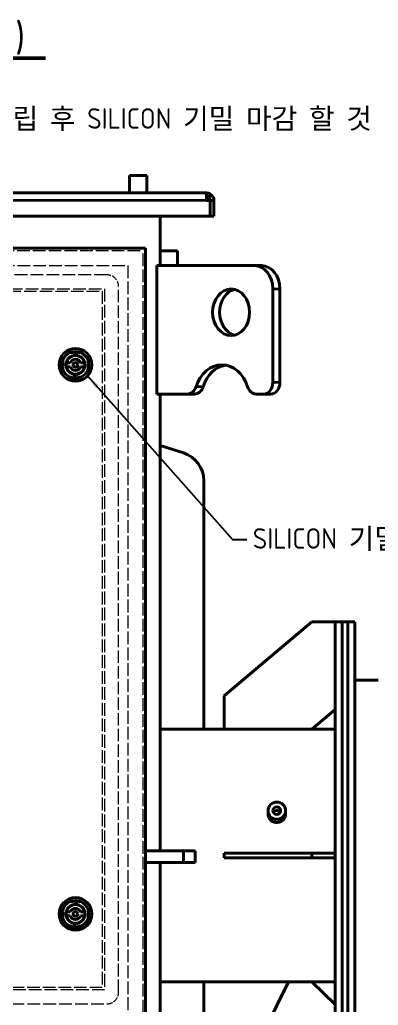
# Model space of a CAD drawing. Header units: millimetres. Extents: x 0 to 5945, y 0 to 4205.
# Drawn here: x 4939 to 5246, y 1666 to 2509 of the extents above; entities that cross this region are included whole.
import ezdxf

# ---------------------------------------------------------------- set-up
doc = ezdxf.new("R2010")
doc.units = ezdxf.units.MM
doc.header["$LTSCALE"] = 5
doc.linetypes.add('DASHED', pattern=[0.2067, 0.1654, -0.0413])
for name, color, linetype, lineweight in [('가려진 것(ISO)', 2, 'DASHED', 18), ('가시적인 것(ISO)', 3, 'Continuous', 40), ('가시적인 좁은 것(ISO)', 3, 'Continuous', 35), ('기호(ISO)', 5, 'Continuous', 25)]:
    doc.layers.add(name, color=color, linetype=linetype, lineweight=lineweight)
doc.styles.add('치수 텍스트_PSTEK_POSCO', font='isocp.shx')
doc.styles.add('텍스트 스타일513', font='isocp.shx')
doc.dimstyles.new('치수_PSTEK_POSCO$7', dxfattribs={"dimscale": 5, "dimtxt": 3.5, "dimasz": 2.5, "dimexe": 2, "dimexo": 2.5, "dimgap": 1, "dimtad": 1, "dimrnd": 1e-08, "dimdsep": 46, "dimtxsty": '치수 텍스트_PSTEK_POSCO', "dimcen": 0.09, "dimdle": 10, "dimclrd": 7, "dimclre": 7, "dimclrt": 2, "dimadec": 1, "dimazin": 2, "dimtfac": 1, "dimtmove": 0, "dimatfit": 3, "dimfxl": 0, "dimtolj": 1, "dimlwd": -1, "dimlwe": -1, "dimarcsym": 0})

msp = doc.modelspace()

# ---------------------------------------------------------------- linework, layer by layer
at = {"layer": '가려진 것(ISO)', "ltscale": 13.050004}
msp.add_line((4518.874, 2311.721), (5044.874, 2311.721), dxfattribs=at)
at = {"layer": '가려진 것(ISO)', "ltscale": 13.151269}
msp.add_line((5044.874, 1645.721), (5044.874, 2311.721), dxfattribs=at)
at = {"layer": '가려진 것(ISO)', "ltscale": 13.075485}
msp.add_line((4531.874, 2298.721), (5031.874, 2298.721), dxfattribs=at)
at = {"layer": '가려진 것(ISO)', "ltscale": 13.175637}
msp.add_line((5031.874, 2298.721), (5031.874, 1658.721), dxfattribs=at)
at = {"layer": '가려진 것(ISO)', "ltscale": 13.204701}
for p, q in [((5013.874, 2290.721), (4549.874, 2290.721)), ((4549.874, 1666.721), (5013.874, 1666.721))]:
    msp.add_line(p, q, dxfattribs=at)
at = {"layer": '가려진 것(ISO)', "ltscale": 13.090868}
for p, q in [((4551.874, 2278.721), (5011.874, 2278.721)), ((5011.874, 1678.721), (4551.874, 1678.721))]:
    msp.add_line(p, q, dxfattribs=at)
at = {"layer": '가려진 것(ISO)', "ltscale": 13.194353}
msp.add_line((5011.874, 2278.721), (5011.874, 1678.721), dxfattribs=at)
at = {"layer": '가려진 것(ISO)', "ltscale": 12.987153}
msp.add_line((5023.874, 1676.721), (5023.874, 2280.721), dxfattribs=at)
at = {"layer": '가려진 것(ISO)', "ltscale": 12.977034}
for p, q in [((4553.874, 2276.721), (5009.874, 2276.721)), ((5009.874, 1680.721), (4553.874, 1680.721))]:
    msp.add_line(p, q, dxfattribs=at)
at = {"layer": '가려진 것(ISO)', "ltscale": 13.10639}
msp.add_line((5009.874, 2276.721), (5009.874, 1680.721), dxfattribs=at)
at = {"layer": '가려진 것(ISO)', "ltscale": 3.491266}
for p, q in [((4982.291, 2223.721), (4991.456, 2223.721)), ((4976.874, 2209.139), (4976.874, 2218.304)), ((4996.874, 2218.304), (4996.874, 2209.139)), ((4991.456, 2203.721), (4982.291, 2203.721)), ((4976.874, 1739.139), (4976.874, 1748.304)), ((4982.291, 1753.721), (4991.456, 1753.721)), ((4996.874, 1748.304), (4996.874, 1739.139)), ((4991.456, 1733.721), (4982.291, 1733.721))]:
    msp.add_line(p, q, dxfattribs=at)
at = {"layer": '가려진 것(ISO)', "ltscale": 5.983681}
for centre, start, end in [((5013.874, 2280.721), 0, 90), ((5013.874, 1676.721), 270, 0)]:
    msp.add_arc(centre, 10, start, end, dxfattribs=at)
at = {"layer": '가려진 것(ISO)', "ltscale": 2.98089}
for centre, start, end in [((4986.874, 2213.721), 114.619977, 155.380023), ((4986.874, 2213.721), 24.619977, 65.380023), ((4986.874, 2213.721), 204.619977, 245.380023), ((4986.874, 2213.721), 294.619977, 335.380023), ((4986.874, 1743.721), 114.619977, 155.380023), ((4986.874, 1743.721), 24.619977, 65.380023), ((4986.874, 1743.721), 204.619977, 245.380023), ((4986.874, 1743.721), 294.619977, 335.380023)]:
    msp.add_arc(centre, 11, start, end, dxfattribs=at)
at = {"layer": '가시적인 것(ISO)'}
for p, q in [((5048.074, 2375.921), (5033.074, 2375.921)), ((5033.074, 2360.921), (5033.074, 2375.921)), ((5048.074, 2360.921), (5048.074, 2375.921)), ((4464.574, 2360.921), (5099.174, 2360.921)), ((5099.174, 2357.721), (5099.174, 2360.921)), ((5099.174, 2357.721), (5099.374, 2357.721)), ((5099.174, 2354.521), (5099.174, 2357.721)), ((5102.274, 2354.521), (5099.174, 2354.521)), ((5099.374, 2357.721), (5099.374, 2354.521)), ((5102.274, 2354.521), (5102.274, 2340.921)), ((5102.374, 2354.521), (5105.574, 2354.521)), ((5102.374, 2340.921), (5102.374, 2354.521)), ((5105.574, 2354.521), (5105.574, 2340.921)), ((5102.274, 2340.921), (4461.474, 2340.921)), ((5059.374, 2298.721), (5059.374, 2340.921)), ((5105.574, 2340.921), (5102.374, 2340.921)), ((4516.874, 2313.721), (5046.874, 2313.721)), ((5046.874, 1643.721), (5046.874, 2313.721)), ((5059.374, 2311.221), (5074.374, 2311.221)), ((5074.374, 2311.221), (5074.374, 2298.721)), ((5056.699, 2298.721), (5140.101, 2298.721)), ((5056.699, 2188.721), (5056.699, 2298.721)), ((5146.176, 2298.721), (5140.101, 2298.721)), ((5155.987, 2278.721), (5155.987, 2198.721)), ((5162.062, 2198.721), (5162.062, 2278.721)), ((4979.057, 2215.421), (4982.439, 2215.421)), ((4979.057, 2212.021), (4982.439, 2212.021)), ((4994.691, 2215.421), (4991.309, 2215.421)), ((4994.691, 2212.021), (4991.309, 2212.021)), ((5082.847, 2188.721), (5056.699, 2188.721)), ((5059.374, 1797.721), (5059.374, 2188.721)), ((5082.847, 2188.721), (5088.922, 2188.721)), ((5148.044, 2188.721), (5141.754, 2188.721)), ((5148.044, 2188.721), (5154.119, 2188.721)), ((5079.392, 2138.291), (5059.374, 2144.603)), ((5096.874, 1901.871), (5096.874, 2114.449)), ((5189.374, 1993.721), (5114.374, 1930.534)), ((5209.374, 1993.721), (5189.374, 1993.721)), ((5209.374, 1993.721), (5215.374, 1993.721)), ((5209.374, 1993.711), (5209.374, 1993.721)), ((5209.374, 1993.711), (5209.374, 1795.721)), ((5215.374, 1593.721), (5215.374, 1993.721)), ((5215.374, 1993.721), (5215.374, 1593.721)), ((5220.374, 1993.721), (5215.374, 1993.721)), ((5220.374, 1593.721), (5220.374, 1993.721)), ((5220.374, 1993.721), (5226.374, 1993.721)), ((5220.374, 1593.721), (5220.374, 1993.721)), ((5226.374, 1593.721), (5226.374, 1993.721)), ((5226.374, 1943.721), (5246.374, 1943.721)), ((5114.374, 1930.534), (5114.374, 1901.871)), ((5189.374, 1901.871), (5209.374, 1918.721)), ((5059.374, 1901.871), (5114.374, 1901.871)), ((5114.374, 1901.871), (5189.374, 1901.871)), ((5189.374, 1901.871), (5209.374, 1901.871)), ((5151.874, 1832.084), (5151.874, 1829.239)), ((5166.874, 1832.084), (5166.874, 1829.239)), ((5079.374, 1797.721), (5046.874, 1797.721)), ((5089.374, 1797.721), (5079.374, 1797.721)), ((5079.374, 1797.721), (5079.374, 1787.721)), ((5089.374, 1787.721), (5089.374, 1797.721)), ((5114.374, 1795.721), (5189.374, 1795.721)), ((5114.374, 1791.721), (5114.374, 1795.721)), ((5189.374, 1791.721), (5114.374, 1791.721)), ((5189.374, 1795.721), (5209.374, 1795.721)), ((5189.374, 1791.721), (5189.374, 1795.721)), ((5209.374, 1791.721), (5189.374, 1791.721)), ((5209.374, 1795.721), (5209.374, 1793.721)), ((5209.374, 1793.721), (5209.374, 1791.721)), ((5209.374, 1791.721), (5209.374, 1593.721)), ((5079.374, 1787.721), (5046.874, 1787.721)), ((5059.374, 1348.721), (5059.374, 1787.721)), ((5079.374, 1787.721), (5089.374, 1787.721)), ((4979.057, 1745.421), (4982.439, 1745.421)), ((4979.057, 1742.021), (4982.439, 1742.021)), ((4994.691, 1745.421), (4991.309, 1745.421)), ((4994.691, 1742.021), (4991.309, 1742.021)), ((5169.374, 1685.571), (5059.374, 1463.649)), ((5059.374, 1685.571), (5169.374, 1685.571)), ((5096.874, 1539.304), (5096.874, 1685.571)), ((5189.374, 1685.571), (5169.374, 1685.571)), ((5209.374, 1666.168), (5189.374, 1685.571)), ((5189.374, 1685.571), (5209.374, 1685.571))]:
    msp.add_line(p, q, dxfattribs=at)
for centre, radius in [((4986.874, 2213.721), 14), ((4986.874, 2213.721), 11.5), ((4986.874, 2213.721), 8.15), ((4986.874, 2213.721), 2), ((4986.874, 1743.721), 14), ((4986.874, 1743.721), 11.5), ((4986.874, 1743.721), 8.15), ((4986.874, 1743.721), 2)]:
    msp.add_circle(centre, radius, dxfattribs=at)
for centre, radius, start, end in [((5099.174, 2354.521), 6.4, 30, 90), ((5099.174, 2354.521), 3.2, 0, 86.416678), ((5099.174, 2354.521), 6.4, 0, 30), ((4986.874, 2213.721), 8, 12.268899, 167.731101), ((4986.874, 2213.721), 8, 167.731101, 192.268899), ((4986.874, 2213.721), 8, 192.268899, 347.731101), ((4986.874, 2213.721), 4.75, 20.970961, 159.029039), ((4986.874, 2213.721), 4.75, 200.970961, 339.029039), ((4986.874, 2213.721), 8, 347.731101, 12.268899), ((5071.874, 2114.449), 25, 0, 72.5), ((4986.874, 1743.721), 8, 12.268899, 167.731101), ((4986.874, 1743.721), 4.75, 20.970961, 159.029039), ((4986.874, 1743.721), 8, 167.731101, 192.268899), ((4986.874, 1743.721), 8, 192.268899, 347.731101), ((4986.874, 1743.721), 4.75, 200.970961, 339.029039), ((4986.874, 1743.721), 8, 347.731101, 12.268899)]:
    msp.add_arc(centre, radius, start, end, dxfattribs=at)
for centre, major_axis, ratio, start_param, end_param in [((5140.101, 2278.721), (0, 20), 0.7943003, 4.712389, 6.2831853), ((5146.176, 2278.721), (0, 20), 0.7943003, 4.712389, 6.2831853), ((5126.319, 2258.721), (0, 20), 0.7943003, 0.1923988, 2.9491938), ((5112.3, 2183.721), (0, 30), 0.7943003, 5.0967858, 7.4695849), ((5118.376, 2183.721), (0, 30), 0.7943003, 0.1278238, 1.1863996), ((5082.847, 2198.721), (0, -10), 0.7943003, 0, 1.1863996), ((5088.922, 2198.721), (0, -10), 0.7943003, 0, 1.1863996), ((5141.754, 2198.721), (0, -10), 0.7943003, 5.0967858, 6.2831853), ((5148.044, 2198.721), (0, -10), 0.7943003, 0, 1.5707963), ((5154.119, 2198.721), (0, -10), 0.7943003, 0, 1.5707963), ((5159.374, 1828.958), (-3.323, 0), 0.9848078, 3.6393901, 5.7853879)]:
    msp.add_ellipse(centre, major_axis=major_axis, ratio=ratio, start_param=start_param, end_param=end_param, dxfattribs=at)
for centre, major_axis, ratio in [((5120.243, 2258.721), (0, 20), 0.7943003), ((5159.374, 1832.084), (7.5, 0), 0.9848078), ((5159.374, 1832.084), (-3.323, 0), 0.9848078)]:
    msp.add_ellipse(centre, major_axis=major_axis, ratio=ratio, dxfattribs=at)
msp.add_open_spline([(5166.874, 1829.239), (5166.874, 1828.343), (5166.688, 1827.381), (5165.924, 1825.604), (5165.346, 1824.788), (5164.013, 1823.5), (5163.17, 1822.942), (5161.322, 1822.2), (5160.317, 1822.017), (5158.433, 1822.017), (5157.429, 1822.199), (5155.584, 1822.938), (5154.742, 1823.495), (5153.407, 1824.781), (5152.827, 1825.598), (5152.061, 1827.378), (5151.874, 1828.341), (5151.874, 1829.239)], degree=3, knots=[1.1406317, 1.1406317, 1.1406317, 1.1406317, 1.4253124, 1.4253124, 1.7099931, 1.7099931, 1.9928303, 1.9928303, 2.2756675, 2.2756675, 2.557968, 2.557968, 2.8402684, 2.8402684, 3.1254859, 3.1254859, 3.4107033, 3.4107033, 3.4107033, 3.4107033], dxfattribs=at)
at = {"layer": '가시적인 좁은 것(ISO)'}
for p, q in [((5099.174, 2354.521), (4464.574, 2354.521)), ((5104.716, 2357.721), (5099.374, 2357.721)), ((5155.987, 2278.721), (5162.062, 2278.721)), ((5096.286, 2194.971), (5090.21, 2194.971)), ((5162.062, 2198.721), (5155.987, 2198.721))]:
    msp.add_line(p, q, dxfattribs=at)
at = {"layer": '기호(ISO)', "color": 7, "lineweight": 50}
msp.add_line((4766.867, 2476.296), (4961.325, 2476.296), dxfattribs=at)

# ---------------------------------------------------------------- texts
at = {"layer": '기호(ISO)', "color": 7, "insert": (4769.487, 2479.06), "char_height": 25, "attachment_point": 7, "style": '텍스트 스타일513'}
msp.add_mtext('VIEW C (1:1 )', dxfattribs=at)
at = {"layer": '기호(ISO)', "color": 2, "char_height": 17.5, "attachment_point": 4, "style": '치수 텍스트_PSTEK_POSCO'}
for s, insert, width in [('{\\fISOCP|b0|i0;\\H17.5000;HINGE GASKET 조립 후 SILICON 기밀 마감 할 것}', (4757.606, 2423.655), 550.38438), ('{\\fISOCP|b0|i0;\\H17.5000;SILICON 기밀 마감 할 것}', (5138.804, 2064.168), 278.74851)]:
    msp.add_mtext(s, dxfattribs=dict(at, insert=insert, width=width))

# ---------------------------------------------------------------- leaders
at = {"layer": '기호(ISO)', "color": 7, "annotation_type": 0, "has_hookline": 1, "hookline_direction": 0}
for points, text_width in [([(4626.803, 2249.891), (4740.106, 2423.655), (4752.606, 2423.655)], 516.037), ([(4997.285, 2204.361), (5121.304, 2064.168), (5133.804, 2064.168)], 253.851)]:
    msp.add_leader(points, dimstyle='치수_PSTEK_POSCO$7', override={"dimtad": 0}, dxfattribs=dict(at, text_width=text_width))

doc.saveas('drawing.dxf')
